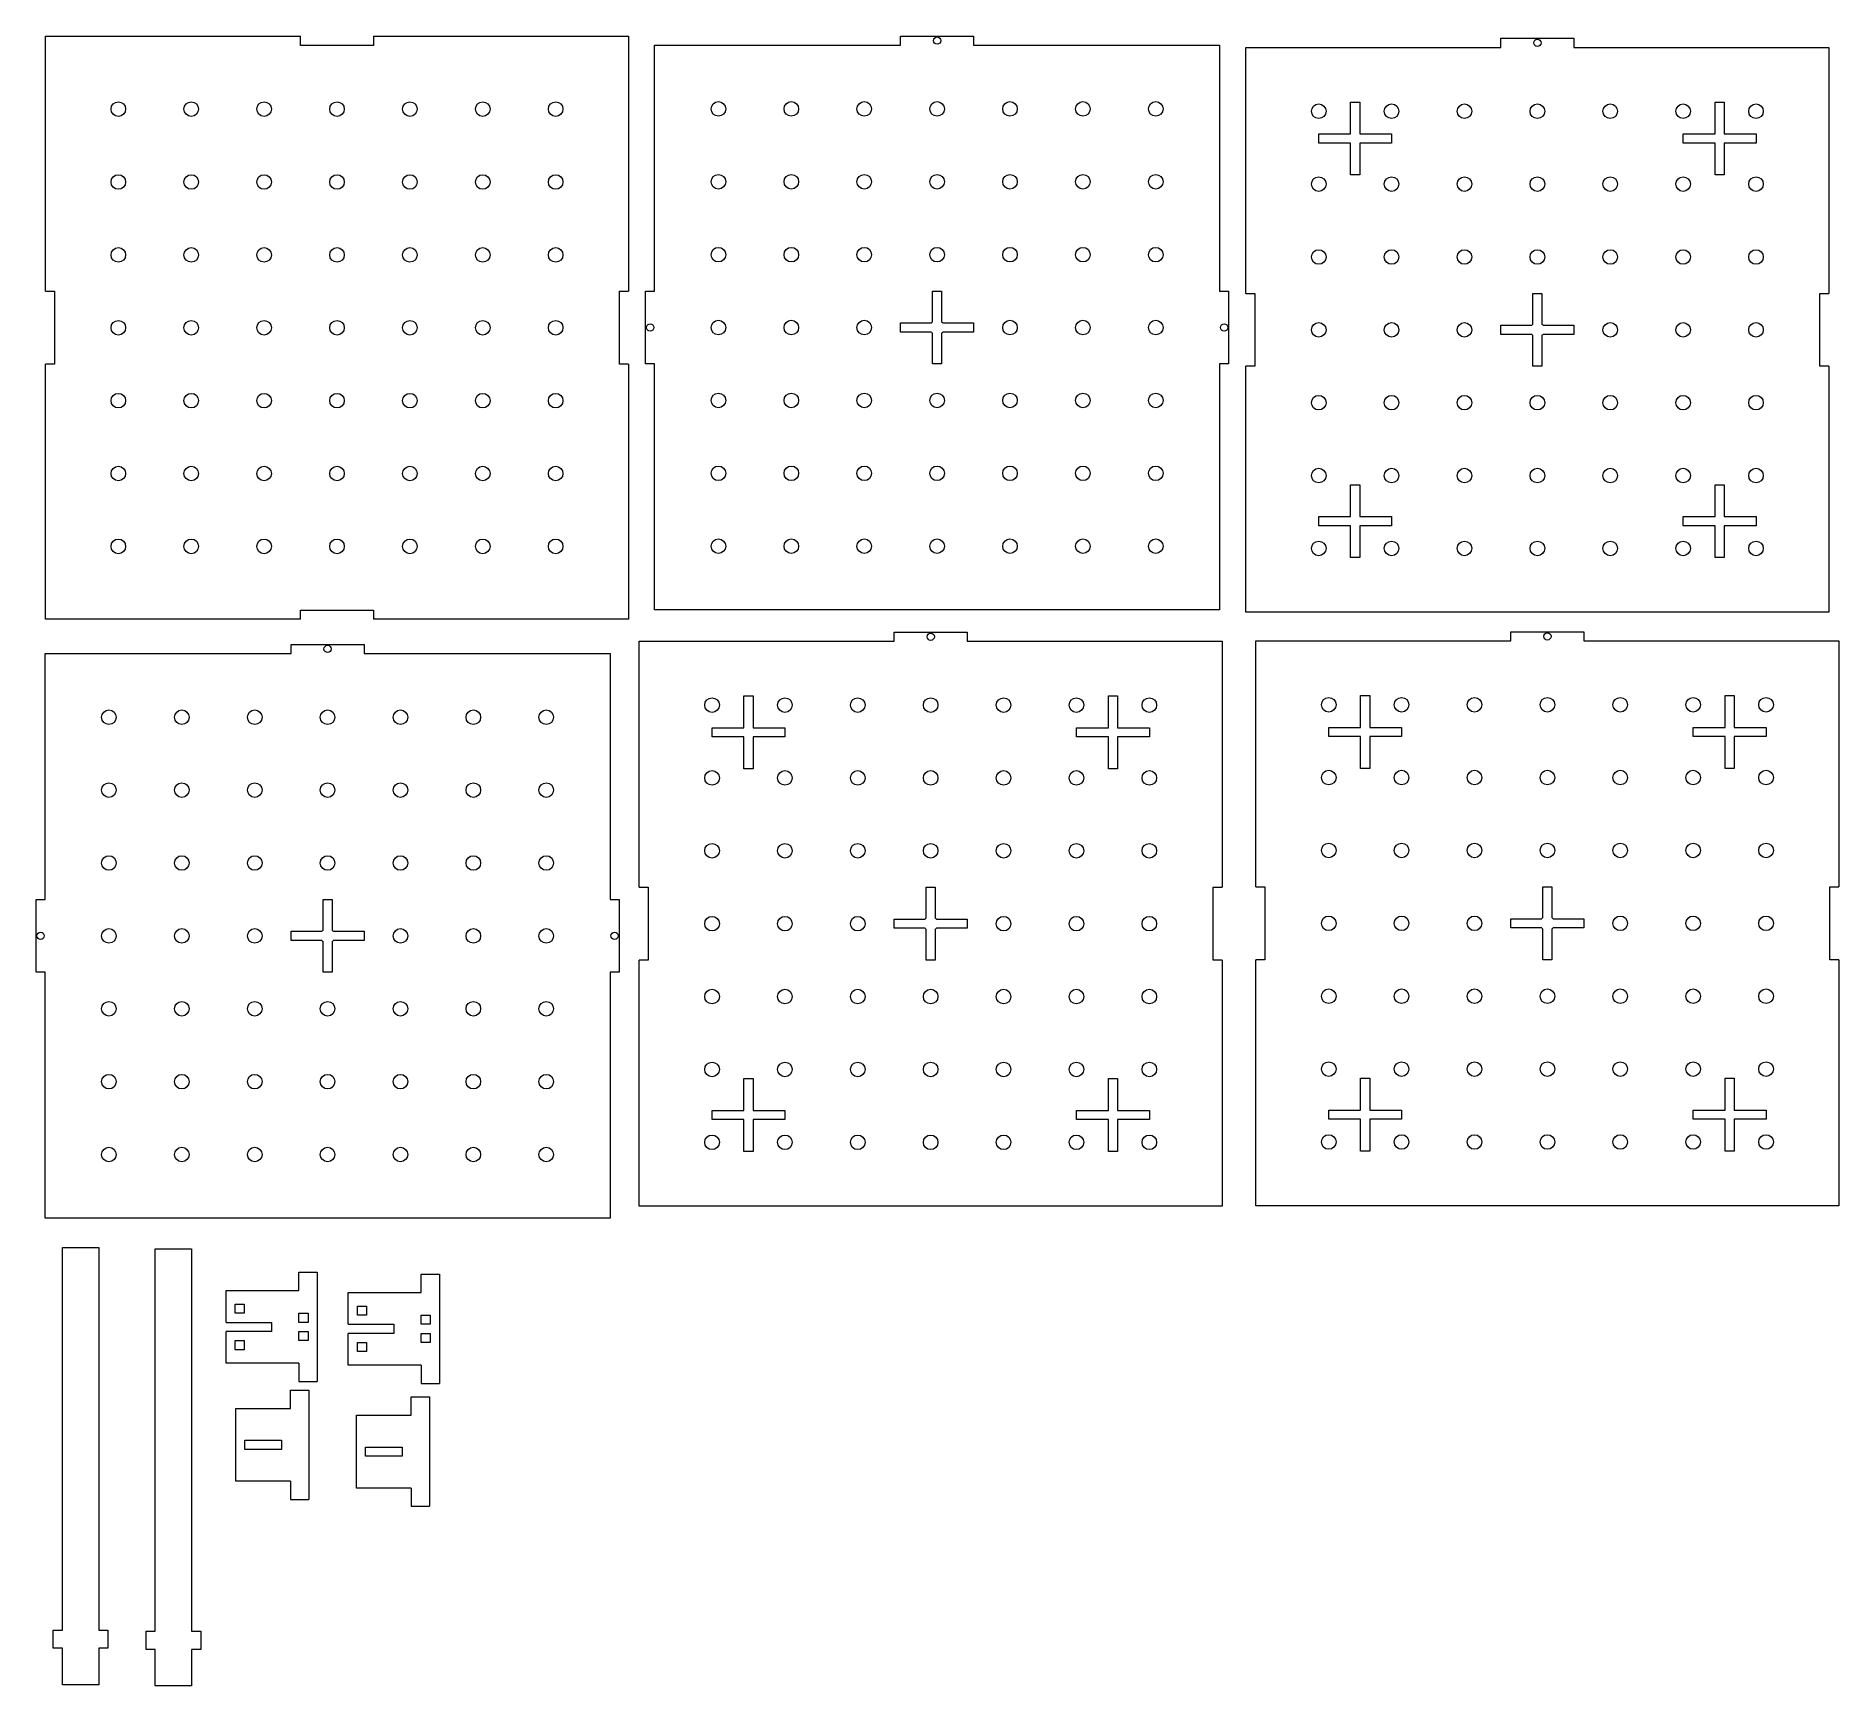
# Model space of a CAD drawing. Header units: millimetres. Extents: x 35 to 1024, y 270 to 1176.
import ezdxf

# ---------------------------------------------------------------- set-up
doc = ezdxf.new("R2010")
doc.units = ezdxf.units.MM
doc.layers.add('VISIBLE', color=7, linetype='Continuous', lineweight=0)

msp = doc.modelspace()

# ---------------------------------------------------------------- linework, layer by layer
at = {"layer": 'VISIBLE'}
for p, q in [((40.23, 1035.82), (40.23, 1175.82)), ((40.23, 1175.82), (180.23, 1175.82)), ((180.23, 1170.82), (180.23, 1175.82)), ((220.23, 1170.82), (180.23, 1170.82)), ((220.23, 1175.82), (360.23, 1175.82)), ((220.23, 1175.82), (220.23, 1170.82)), ((360.23, 1175.82), (360.23, 1035.82)), ((374.56, 1170.93), (509.56, 1170.93)), ((374.56, 1035.93), (374.56, 1170.93)), ((509.56, 1175.93), (549.56, 1175.93)), ((509.56, 1170.93), (509.56, 1175.93)), ((549.56, 1175.93), (549.56, 1170.93)), ((549.56, 1170.93), (684.56, 1170.93)), ((684.56, 1170.93), (684.56, 1035.93)), ((698.99, 1169.68), (838.99, 1169.68)), ((698.99, 1034.68), (698.99, 1169.68)), ((838.99, 1174.68), (878.99, 1174.68)), ((838.99, 1169.68), (838.99, 1174.68)), ((878.99, 1174.68), (878.99, 1169.68)), ((878.99, 1169.68), (1018.99, 1169.68)), ((1018.99, 1169.68), (1018.99, 1034.68)), ((756.49, 1122.18), (756.49, 1139.68)), ((756.49, 1139.68), (761.49, 1139.68)), ((761.49, 1139.68), (761.49, 1122.18)), ((956.49, 1122.18), (956.49, 1139.68)), ((956.49, 1139.68), (961.49, 1139.68)), ((961.49, 1139.68), (961.49, 1122.18)), ((738.99, 1117.18), (738.99, 1122.18)), ((738.99, 1122.18), (756.49, 1122.18)), ((761.49, 1122.18), (778.99, 1122.18)), ((778.99, 1122.18), (778.99, 1117.18)), ((938.99, 1122.18), (956.49, 1122.18)), ((938.99, 1117.18), (938.99, 1122.18)), ((961.49, 1122.18), (978.99, 1122.18)), ((978.99, 1122.18), (978.99, 1117.18)), ((756.49, 1117.18), (738.99, 1117.18)), ((756.49, 1099.68), (756.49, 1117.18)), ((778.99, 1117.18), (761.49, 1117.18)), ((761.49, 1117.18), (761.49, 1099.68)), ((956.49, 1117.18), (938.99, 1117.18)), ((956.49, 1099.68), (956.49, 1117.18)), ((978.99, 1117.18), (961.49, 1117.18)), ((961.49, 1117.18), (961.49, 1099.68)), ((761.49, 1099.68), (756.49, 1099.68)), ((961.49, 1099.68), (956.49, 1099.68)), ((40.23, 1035.82), (45.23, 1035.82)), ((45.23, 1035.82), (45.23, 995.82)), ((355.23, 1035.82), (360.23, 1035.82)), ((355.23, 995.82), (355.23, 1035.82)), ((369.56, 995.93), (369.56, 1035.93)), ((369.56, 1035.93), (374.56, 1035.93)), ((527.06, 1019.05), (527.06, 1035.93)), ((527.06, 1035.93), (532.06, 1035.93)), ((532.06, 1035.93), (532.06, 1019.05)), ((684.56, 1035.93), (689.56, 1035.93)), ((689.56, 1035.93), (689.56, 995.93)), ((698.99, 1034.68), (703.99, 1034.68)), ((703.99, 1034.68), (703.99, 994.68)), ((856.49, 1017.8), (856.49, 1034.68)), ((856.49, 1034.68), (861.49, 1034.68)), ((861.49, 1034.68), (861.49, 1017.8)), ((1013.99, 994.68), (1013.99, 1034.68)), ((1013.99, 1034.68), (1018.99, 1034.68)), ((509.56, 1013.43), (509.56, 1018.43)), ((509.56, 1018.43), (526.44, 1018.43)), ((526.44, 1013.43), (509.56, 1013.43)), ((527.06, 995.93), (527.06, 1012.81)), ((532.06, 1012.81), (532.06, 995.93)), ((532.69, 1018.43), (549.56, 1018.43)), ((549.56, 1013.43), (532.69, 1013.43)), ((549.56, 1018.43), (549.56, 1013.43)), ((838.99, 1012.18), (838.99, 1017.18)), ((838.99, 1017.18), (855.86, 1017.18)), ((855.86, 1012.18), (838.99, 1012.18)), ((856.49, 994.68), (856.49, 1011.56)), ((861.49, 1011.56), (861.49, 994.68)), ((862.11, 1017.18), (878.99, 1017.18)), ((878.99, 1012.18), (862.11, 1012.18)), ((878.99, 1017.18), (878.99, 1012.18)), ((40.23, 855.82), (40.23, 995.82)), ((45.23, 995.82), (40.23, 995.82)), ((360.23, 995.82), (355.23, 995.82)), ((360.23, 995.82), (360.23, 855.82)), ((374.56, 995.93), (369.56, 995.93)), ((374.56, 860.93), (374.56, 995.93)), ((532.06, 995.93), (527.06, 995.93)), ((684.56, 995.93), (684.56, 860.93)), ((689.56, 995.93), (684.56, 995.93)), ((703.99, 994.68), (698.99, 994.68)), ((698.99, 859.68), (698.99, 994.68)), ((861.49, 994.68), (856.49, 994.68)), ((1018.99, 994.68), (1013.99, 994.68)), ((1018.99, 994.68), (1018.99, 859.68)), ((756.49, 912.18), (756.49, 929.68)), ((756.49, 929.68), (761.49, 929.68)), ((761.49, 929.68), (761.49, 912.18)), ((956.49, 912.18), (956.49, 929.68)), ((956.49, 929.68), (961.49, 929.68)), ((961.49, 929.68), (961.49, 912.18)), ((738.99, 907.18), (738.99, 912.18)), ((738.99, 912.18), (756.49, 912.18)), ((761.49, 912.18), (778.99, 912.18)), ((778.99, 912.18), (778.99, 907.18)), ((938.99, 912.18), (956.49, 912.18)), ((938.99, 907.18), (938.99, 912.18)), ((961.49, 912.18), (978.99, 912.18)), ((978.99, 912.18), (978.99, 907.18)), ((756.49, 907.18), (738.99, 907.18)), ((756.49, 889.68), (756.49, 907.18)), ((761.49, 907.18), (761.49, 889.68)), ((778.99, 907.18), (761.49, 907.18)), ((956.49, 907.18), (938.99, 907.18)), ((956.49, 889.68), (956.49, 907.18)), ((961.49, 907.18), (961.49, 889.68)), ((978.99, 907.18), (961.49, 907.18)), ((761.49, 889.68), (756.49, 889.68)), ((961.49, 889.68), (956.49, 889.68)), ((180.23, 855.82), (180.23, 860.82)), ((180.23, 860.82), (220.23, 860.82)), ((220.23, 860.82), (220.23, 855.82)), ((684.56, 860.93), (374.56, 860.93)), ((180.23, 855.82), (40.23, 855.82)), ((360.23, 855.82), (220.23, 855.82)), ((1018.99, 859.68), (698.99, 859.68)), ((175.07, 837.03), (175.07, 842.03)), ((175.07, 842.03), (215.07, 842.03)), ((215.07, 842.03), (215.07, 837.03)), ((366.05, 843.72), (506.05, 843.72)), ((366.05, 708.72), (366.05, 843.72)), ((506.05, 848.72), (546.05, 848.72)), ((506.05, 843.72), (506.05, 848.72)), ((546.05, 848.72), (546.05, 843.72)), ((546.05, 843.72), (686.05, 843.72)), ((686.05, 843.72), (686.05, 708.72)), ((704.48, 843.91), (844.48, 843.91)), ((704.48, 708.91), (704.48, 843.91)), ((844.48, 848.91), (884.48, 848.91)), ((844.48, 843.91), (844.48, 848.91)), ((884.48, 848.91), (884.48, 843.91)), ((884.48, 843.91), (1024.48, 843.91)), ((1024.48, 843.91), (1024.48, 708.91)), ((40.07, 837.03), (175.07, 837.03)), ((40.07, 702.03), (40.07, 837.03)), ((215.07, 837.03), (350.07, 837.03)), ((350.07, 837.03), (350.07, 702.03)), ((423.55, 813.72), (428.55, 813.72)), ((423.55, 796.22), (423.55, 813.72)), ((428.55, 813.72), (428.55, 796.22)), ((623.55, 796.22), (623.55, 813.72)), ((623.55, 813.72), (628.55, 813.72)), ((628.55, 813.72), (628.55, 796.22)), ((761.98, 796.41), (761.98, 813.91)), ((761.98, 813.91), (766.98, 813.91)), ((766.98, 813.91), (766.98, 796.41)), ((961.98, 796.41), (961.98, 813.91)), ((961.98, 813.91), (966.98, 813.91)), ((966.98, 813.91), (966.98, 796.41)), ((406.05, 791.22), (406.05, 796.22)), ((406.05, 796.22), (423.55, 796.22)), ((428.55, 796.22), (446.05, 796.22)), ((446.05, 796.22), (446.05, 791.22)), ((606.05, 796.22), (623.55, 796.22)), ((606.05, 791.22), (606.05, 796.22)), ((628.55, 796.22), (646.05, 796.22)), ((646.05, 796.22), (646.05, 791.22)), ((744.48, 791.41), (744.48, 796.41)), ((744.48, 796.41), (761.98, 796.41)), ((766.98, 796.41), (784.48, 796.41)), ((784.48, 796.41), (784.48, 791.41)), ((944.48, 796.41), (961.98, 796.41)), ((944.48, 791.41), (944.48, 796.41)), ((966.98, 796.41), (984.48, 796.41)), ((984.48, 796.41), (984.48, 791.41)), ((423.55, 791.22), (406.05, 791.22)), ((423.55, 773.72), (423.55, 791.22)), ((446.05, 791.22), (428.55, 791.22)), ((428.55, 791.22), (428.55, 773.72)), ((623.55, 791.22), (606.05, 791.22)), ((623.55, 773.72), (623.55, 791.22)), ((646.05, 791.22), (628.55, 791.22)), ((628.55, 791.22), (628.55, 773.72)), ((761.98, 791.41), (744.48, 791.41)), ((761.98, 773.91), (761.98, 791.41)), ((784.48, 791.41), (766.98, 791.41)), ((766.98, 791.41), (766.98, 773.91)), ((961.98, 791.41), (944.48, 791.41)), ((961.98, 773.91), (961.98, 791.41)), ((984.48, 791.41), (966.98, 791.41)), ((966.98, 791.41), (966.98, 773.91)), ((428.55, 773.72), (423.55, 773.72)), ((628.55, 773.72), (623.55, 773.72)), ((766.98, 773.91), (761.98, 773.91)), ((966.98, 773.91), (961.98, 773.91)), ((366.05, 708.72), (371.05, 708.72)), ((371.05, 708.72), (371.05, 668.72)), ((523.55, 708.72), (528.55, 708.72)), ((523.55, 691.84), (523.55, 708.72)), ((528.55, 708.72), (528.55, 691.84)), ((681.05, 668.72), (681.05, 708.72)), ((681.05, 708.72), (686.05, 708.72)), ((704.48, 708.91), (709.48, 708.91)), ((709.48, 708.91), (709.48, 668.91)), ((861.98, 692.03), (861.98, 708.91)), ((861.98, 708.91), (866.98, 708.91)), ((866.98, 708.91), (866.98, 692.03)), ((1019.48, 668.91), (1019.48, 708.91)), ((1019.48, 708.91), (1024.48, 708.91)), ((35.07, 702.03), (40.07, 702.03)), ((35.07, 662.03), (35.07, 702.03)), ((192.57, 702.03), (197.57, 702.03)), ((192.57, 685.16), (192.57, 702.03)), ((197.57, 702.03), (197.57, 685.16)), ((350.07, 702.03), (355.07, 702.03)), ((355.07, 702.03), (355.07, 662.03)), ((175.07, 684.53), (191.95, 684.53)), ((175.07, 679.53), (175.07, 684.53)), ((198.19, 684.53), (215.07, 684.53)), ((215.07, 684.53), (215.07, 679.53)), ((506.05, 686.22), (506.05, 691.22)), ((506.05, 691.22), (522.93, 691.22)), ((522.93, 686.22), (506.05, 686.22)), ((523.55, 668.72), (523.55, 685.6)), ((528.55, 685.6), (528.55, 668.72)), ((529.17, 691.22), (546.05, 691.22)), ((546.05, 686.22), (529.17, 686.22)), ((546.05, 691.22), (546.05, 686.22)), ((844.48, 686.41), (844.48, 691.41)), ((844.48, 691.41), (861.36, 691.41)), ((861.36, 686.41), (844.48, 686.41)), ((861.98, 668.91), (861.98, 685.78)), ((866.98, 685.78), (866.98, 668.91)), ((867.61, 691.41), (884.48, 691.41)), ((884.48, 686.41), (867.61, 686.41)), ((884.48, 691.41), (884.48, 686.41)), ((191.95, 679.53), (175.07, 679.53)), ((192.57, 662.03), (192.57, 678.91)), ((197.57, 678.91), (197.57, 662.03)), ((215.07, 679.53), (198.19, 679.53)), ((366.05, 533.72), (366.05, 668.72)), ((371.05, 668.72), (366.05, 668.72)), ((528.55, 668.72), (523.55, 668.72)), ((686.05, 668.72), (681.05, 668.72)), ((686.05, 668.72), (686.05, 533.72)), ((709.48, 668.91), (704.48, 668.91)), ((704.48, 533.91), (704.48, 668.91)), ((866.98, 668.91), (861.98, 668.91)), ((1024.48, 668.91), (1019.48, 668.91)), ((1024.48, 668.91), (1024.48, 533.91)), ((40.07, 662.03), (35.07, 662.03)), ((40.07, 527.03), (40.07, 662.03)), ((197.57, 662.03), (192.57, 662.03)), ((355.07, 662.03), (350.07, 662.03)), ((350.07, 662.03), (350.07, 527.03)), ((423.55, 603.72), (428.55, 603.72)), ((423.55, 586.22), (423.55, 603.72)), ((428.55, 603.72), (428.55, 586.22)), ((623.55, 603.72), (628.55, 603.72)), ((623.55, 586.22), (623.55, 603.72)), ((628.55, 603.72), (628.55, 586.22)), ((761.98, 586.41), (761.98, 603.91)), ((761.98, 603.91), (766.98, 603.91)), ((766.98, 603.91), (766.98, 586.41)), ((961.98, 586.41), (961.98, 603.91)), ((961.98, 603.91), (966.98, 603.91)), ((966.98, 603.91), (966.98, 586.41)), ((406.05, 581.22), (406.05, 586.22)), ((406.05, 586.22), (423.55, 586.22)), ((428.55, 586.22), (446.05, 586.22)), ((446.05, 586.22), (446.05, 581.22)), ((606.05, 586.22), (623.55, 586.22)), ((606.05, 581.22), (606.05, 586.22)), ((628.55, 586.22), (646.05, 586.22)), ((646.05, 586.22), (646.05, 581.22)), ((744.48, 581.41), (744.48, 586.41)), ((744.48, 586.41), (761.98, 586.41)), ((766.98, 586.41), (784.48, 586.41)), ((784.48, 586.41), (784.48, 581.41)), ((944.48, 586.41), (961.98, 586.41)), ((944.48, 581.41), (944.48, 586.41)), ((966.98, 586.41), (984.48, 586.41)), ((984.48, 586.41), (984.48, 581.41)), ((423.55, 581.22), (406.05, 581.22)), ((423.55, 563.72), (423.55, 581.22)), ((428.55, 581.22), (428.55, 563.72)), ((446.05, 581.22), (428.55, 581.22)), ((623.55, 581.22), (606.05, 581.22)), ((623.55, 563.72), (623.55, 581.22)), ((628.55, 581.22), (628.55, 563.72)), ((646.05, 581.22), (628.55, 581.22)), ((761.98, 581.41), (744.48, 581.41)), ((761.98, 563.91), (761.98, 581.41)), ((766.98, 581.41), (766.98, 563.91)), ((784.48, 581.41), (766.98, 581.41)), ((961.98, 581.41), (944.48, 581.41)), ((961.98, 563.91), (961.98, 581.41)), ((966.98, 581.41), (966.98, 563.91)), ((984.48, 581.41), (966.98, 581.41)), ((428.55, 563.72), (423.55, 563.72)), ((628.55, 563.72), (623.55, 563.72)), ((766.98, 563.91), (761.98, 563.91)), ((966.98, 563.91), (961.98, 563.91)), ((350.07, 527.03), (40.07, 527.03)), ((686.05, 533.72), (366.05, 533.72)), ((1024.48, 533.91), (704.48, 533.91)), ((49.55, 301), (49.55, 511)), ((49.55, 511), (69.55, 511)), ((69.55, 511), (69.55, 301)), ((100.44, 300.33), (100.44, 510.33)), ((100.44, 510.33), (120.44, 510.33)), ((120.44, 510.33), (120.44, 300.33)), ((179.33, 487.41), (179.33, 497.41)), ((179.33, 497.41), (189.33, 497.41)), ((189.33, 497.41), (189.33, 437.41)), ((246.43, 486.36), (246.43, 496.36)), ((246.43, 496.36), (256.43, 496.36)), ((256.43, 496.36), (256.43, 436.36)), ((139.33, 469.91), (139.33, 487.41)), ((139.33, 487.41), (179.33, 487.41)), ((206.43, 468.86), (206.43, 486.36)), ((206.43, 486.36), (246.43, 486.36)), ((144.33, 479.91), (149.33, 479.91)), ((144.33, 474.91), (144.33, 479.91)), ((149.33, 479.91), (149.33, 474.91)), ((211.43, 478.86), (216.43, 478.86)), ((211.43, 473.86), (211.43, 478.86)), ((216.43, 478.86), (216.43, 473.86)), ((139.33, 469.91), (164.33, 469.91)), ((149.33, 474.91), (144.33, 474.91)), ((164.33, 469.91), (164.33, 464.91)), ((179.33, 474.91), (184.33, 474.91)), ((179.33, 469.91), (179.33, 474.91)), ((184.33, 469.91), (179.33, 469.91)), ((184.33, 474.91), (184.33, 469.91)), ((206.43, 468.86), (231.43, 468.86)), ((216.43, 473.86), (211.43, 473.86)), ((231.43, 468.86), (231.43, 463.86)), ((246.43, 473.86), (251.43, 473.86)), ((246.43, 468.86), (246.43, 473.86)), ((251.43, 468.86), (246.43, 468.86)), ((251.43, 473.86), (251.43, 468.86)), ((139.33, 447.41), (139.33, 464.91)), ((164.33, 464.91), (139.33, 464.91)), ((144.33, 459.91), (149.33, 459.91)), ((144.33, 454.91), (144.33, 459.91)), ((149.33, 459.91), (149.33, 454.91)), ((179.33, 464.91), (184.33, 464.91)), ((179.33, 459.91), (179.33, 464.91)), ((184.33, 459.91), (179.33, 459.91)), ((184.33, 464.91), (184.33, 459.91)), ((206.43, 446.36), (206.43, 463.86)), ((231.43, 463.86), (206.43, 463.86)), ((211.43, 458.86), (216.43, 458.86)), ((211.43, 453.86), (211.43, 458.86)), ((216.43, 458.86), (216.43, 453.86)), ((246.43, 463.86), (251.43, 463.86)), ((246.43, 458.86), (246.43, 463.86)), ((251.43, 458.86), (246.43, 458.86)), ((251.43, 463.86), (251.43, 458.86)), ((179.33, 447.41), (139.33, 447.41)), ((149.33, 454.91), (144.33, 454.91)), ((179.33, 447.41), (179.33, 437.41)), ((246.43, 446.36), (206.43, 446.36)), ((216.43, 453.86), (211.43, 453.86)), ((246.43, 446.36), (246.43, 436.36)), ((179.33, 437.41), (189.33, 437.41)), ((246.43, 436.36), (256.43, 436.36)), ((174.71, 432.66), (184.71, 432.66)), ((174.71, 422.66), (174.71, 432.66)), ((184.71, 432.66), (184.71, 372.66)), ((240.95, 428.95), (250.95, 428.95)), ((240.95, 418.95), (240.95, 428.95)), ((250.95, 428.95), (250.95, 368.95)), ((144.71, 422.66), (174.71, 422.66)), ((144.71, 382.66), (144.71, 422.66)), ((210.95, 418.95), (240.95, 418.95)), ((210.95, 378.95), (210.95, 418.95)), ((149.71, 400.16), (149.71, 405.16)), ((149.71, 405.16), (169.71, 405.16)), ((169.71, 400.16), (149.71, 400.16)), ((169.71, 405.16), (169.71, 400.16)), ((215.95, 396.45), (215.95, 401.45)), ((215.95, 401.45), (235.95, 401.45)), ((235.95, 396.45), (215.95, 396.45)), ((235.95, 401.45), (235.95, 396.45)), ((174.71, 382.66), (144.71, 382.66)), ((174.71, 382.66), (174.71, 372.66)), ((240.95, 378.95), (210.95, 378.95)), ((240.95, 378.95), (240.95, 368.95)), ((174.71, 372.66), (184.71, 372.66)), ((240.95, 368.95), (250.95, 368.95)), ((44.55, 301), (49.55, 301)), ((44.55, 291), (44.55, 301)), ((69.55, 301), (74.55, 301)), ((74.55, 301), (74.55, 291)), ((95.44, 300.33), (100.44, 300.33)), ((95.44, 290.33), (95.44, 300.33)), ((120.44, 300.33), (125.44, 300.33)), ((125.44, 300.33), (125.44, 290.33)), ((49.55, 291), (44.55, 291)), ((49.55, 271), (49.55, 291)), ((69.55, 291), (69.55, 271)), ((74.55, 291), (69.55, 291)), ((100.44, 290.33), (95.44, 290.33)), ((100.44, 270.33), (100.44, 290.33)), ((120.44, 290.33), (120.44, 270.33)), ((125.44, 290.33), (120.44, 290.33)), ((69.55, 271), (49.55, 271)), ((120.44, 270.33), (100.44, 270.33))]:
    msp.add_line(p, q, dxfattribs=at)
for centre, radius in [((529.56, 1173.43), 2), ((858.99, 1172.18), 2), ((80.23, 1135.82), 4), ((120.23, 1135.82), 4), ((160.23, 1135.82), 4), ((200.23, 1135.82), 4), ((240.23, 1135.82), 4), ((280.23, 1135.82), 4), ((320.23, 1135.82), 4), ((409.56, 1135.93), 4), ((449.56, 1135.93), 4), ((489.56, 1135.93), 4), ((529.56, 1135.93), 4), ((569.56, 1135.93), 4), ((609.56, 1135.93), 4), ((649.56, 1135.93), 4), ((738.99, 1134.68), 4), ((778.99, 1134.68), 4), ((818.99, 1134.68), 4), ((858.99, 1134.68), 4), ((898.99, 1134.68), 4), ((938.99, 1134.68), 4), ((978.99, 1134.68), 4), ((80.23, 1095.82), 4), ((120.23, 1095.82), 4), ((160.23, 1095.82), 4), ((200.23, 1095.82), 4), ((240.23, 1095.82), 4), ((280.23, 1095.82), 4), ((320.23, 1095.82), 4), ((409.56, 1095.93), 4), ((449.56, 1095.93), 4), ((489.56, 1095.93), 4), ((529.56, 1095.93), 4), ((569.56, 1095.93), 4), ((609.56, 1095.93), 4), ((649.56, 1095.93), 4), ((738.99, 1094.68), 4), ((778.99, 1094.68), 4), ((818.99, 1094.68), 4), ((858.99, 1094.68), 4), ((898.99, 1094.68), 4), ((938.99, 1094.68), 4), ((978.99, 1094.68), 4), ((80.23, 1055.82), 4), ((120.23, 1055.82), 4), ((160.23, 1055.82), 4), ((200.23, 1055.82), 4), ((240.23, 1055.82), 4), ((280.23, 1055.82), 4), ((320.23, 1055.82), 4), ((409.56, 1055.93), 4), ((449.56, 1055.93), 4), ((489.56, 1055.93), 4), ((529.56, 1055.93), 4), ((569.56, 1055.93), 4), ((609.56, 1055.93), 4), ((649.56, 1055.93), 4), ((738.99, 1054.68), 4), ((778.99, 1054.68), 4), ((818.99, 1054.68), 4), ((858.99, 1054.68), 4), ((898.99, 1054.68), 4), ((938.99, 1054.68), 4), ((978.99, 1054.68), 4), ((80.23, 1015.82), 4), ((120.23, 1015.82), 4), ((160.23, 1015.82), 4), ((200.23, 1015.82), 4), ((240.23, 1015.82), 4), ((280.23, 1015.82), 4), ((320.23, 1015.82), 4), ((409.56, 1015.93), 4), ((449.56, 1015.93), 4), ((489.56, 1015.93), 4), ((569.56, 1015.93), 4), ((609.56, 1015.93), 4), ((649.56, 1015.93), 4), ((372.06, 1015.93), 2), ((687.06, 1015.93), 2), ((738.99, 1014.68), 4), ((778.99, 1014.68), 4), ((818.99, 1014.68), 4), ((898.99, 1014.68), 4), ((938.99, 1014.68), 4), ((978.99, 1014.68), 4), ((80.23, 975.82), 4), ((120.23, 975.82), 4), ((160.23, 975.82), 4), ((200.23, 975.82), 4), ((240.23, 975.82), 4), ((280.23, 975.82), 4), ((320.23, 975.82), 4), ((409.56, 975.93), 4), ((449.56, 975.93), 4), ((489.56, 975.93), 4), ((529.56, 975.93), 4), ((569.56, 975.93), 4), ((609.56, 975.93), 4), ((649.56, 975.93), 4), ((738.99, 974.68), 4), ((778.99, 974.68), 4), ((818.99, 974.68), 4), ((858.99, 974.68), 4), ((898.99, 974.68), 4), ((938.99, 974.68), 4), ((978.99, 974.68), 4), ((80.23, 935.82), 4), ((120.23, 935.82), 4), ((160.23, 935.82), 4), ((200.23, 935.82), 4), ((240.23, 935.82), 4), ((280.23, 935.82), 4), ((320.23, 935.82), 4), ((409.56, 935.93), 4), ((449.56, 935.93), 4), ((489.56, 935.93), 4), ((529.56, 935.93), 4), ((569.56, 935.93), 4), ((609.56, 935.93), 4), ((649.56, 935.93), 4), ((738.99, 934.68), 4), ((778.99, 934.68), 4), ((818.99, 934.68), 4), ((858.99, 934.68), 4), ((898.99, 934.68), 4), ((938.99, 934.68), 4), ((978.99, 934.68), 4), ((80.23, 895.82), 4), ((120.23, 895.82), 4), ((160.23, 895.82), 4), ((200.23, 895.82), 4), ((240.23, 895.82), 4), ((280.23, 895.82), 4), ((320.23, 895.82), 4), ((409.56, 895.93), 4), ((449.56, 895.93), 4), ((489.56, 895.93), 4), ((529.56, 895.93), 4), ((569.56, 895.93), 4), ((609.56, 895.93), 4), ((649.56, 895.93), 4), ((738.99, 894.68), 4), ((778.99, 894.68), 4), ((818.99, 894.68), 4), ((858.99, 894.68), 4), ((898.99, 894.68), 4), ((938.99, 894.68), 4), ((978.99, 894.68), 4), ((195.07, 839.53), 2), ((526.05, 846.22), 2), ((864.48, 846.41), 2), ((406.05, 808.72), 4), ((446.05, 808.72), 4), ((486.05, 808.72), 4), ((526.05, 808.72), 4), ((566.05, 808.72), 4), ((606.05, 808.72), 4), ((646.05, 808.72), 4), ((744.48, 808.91), 4), ((784.48, 808.91), 4), ((824.48, 808.91), 4), ((864.48, 808.91), 4), ((904.48, 808.91), 4), ((944.48, 808.91), 4), ((984.48, 808.91), 4), ((75.07, 802.03), 4), ((115.07, 802.03), 4), ((155.07, 802.03), 4), ((195.07, 802.03), 4), ((235.07, 802.03), 4), ((275.07, 802.03), 4), ((315.07, 802.03), 4), ((406.05, 768.72), 4), ((446.05, 768.72), 4), ((486.05, 768.72), 4), ((526.05, 768.72), 4), ((566.05, 768.72), 4), ((606.05, 768.72), 4), ((646.05, 768.72), 4), ((744.48, 768.91), 4), ((784.48, 768.91), 4), ((824.48, 768.91), 4), ((864.48, 768.91), 4), ((904.48, 768.91), 4), ((944.48, 768.91), 4), ((984.48, 768.91), 4), ((75.07, 762.03), 4), ((115.07, 762.03), 4), ((155.07, 762.03), 4), ((195.07, 762.03), 4), ((235.07, 762.03), 4), ((275.07, 762.03), 4), ((315.07, 762.03), 4), ((406.05, 728.72), 4), ((446.05, 728.72), 4), ((486.05, 728.72), 4), ((526.05, 728.72), 4), ((566.05, 728.72), 4), ((606.05, 728.72), 4), ((646.05, 728.72), 4), ((744.48, 728.91), 4), ((784.48, 728.91), 4), ((824.48, 728.91), 4), ((864.48, 728.91), 4), ((904.48, 728.91), 4), ((944.48, 728.91), 4), ((984.48, 728.91), 4), ((75.07, 722.03), 4), ((115.07, 722.03), 4), ((155.07, 722.03), 4), ((195.07, 722.03), 4), ((235.07, 722.03), 4), ((275.07, 722.03), 4), ((315.07, 722.03), 4), ((406.05, 688.72), 4), ((446.05, 688.72), 4), ((486.05, 688.72), 4), ((566.05, 688.72), 4), ((606.05, 688.72), 4), ((646.05, 688.72), 4), ((744.48, 688.91), 4), ((784.48, 688.91), 4), ((824.48, 688.91), 4), ((904.48, 688.91), 4), ((944.48, 688.91), 4), ((984.48, 688.91), 4), ((37.57, 682.03), 2), ((75.07, 682.03), 4), ((115.07, 682.03), 4), ((155.07, 682.03), 4), ((235.07, 682.03), 4), ((275.07, 682.03), 4), ((315.07, 682.03), 4), ((352.57, 682.03), 2), ((75.07, 642.03), 4), ((115.07, 642.03), 4), ((155.07, 642.03), 4), ((195.07, 642.03), 4), ((235.07, 642.03), 4), ((275.07, 642.03), 4), ((315.07, 642.03), 4), ((406.05, 648.72), 4), ((446.05, 648.72), 4), ((486.05, 648.72), 4), ((526.05, 648.72), 4), ((566.05, 648.72), 4), ((606.05, 648.72), 4), ((646.05, 648.72), 4), ((744.48, 648.91), 4), ((784.48, 648.91), 4), ((824.48, 648.91), 4), ((864.48, 648.91), 4), ((904.48, 648.91), 4), ((944.48, 648.91), 4), ((984.48, 648.91), 4), ((75.07, 602.03), 4), ((115.07, 602.03), 4), ((155.07, 602.03), 4), ((195.07, 602.03), 4), ((235.07, 602.03), 4), ((275.07, 602.03), 4), ((315.07, 602.03), 4), ((406.05, 608.72), 4), ((446.05, 608.72), 4), ((486.05, 608.72), 4), ((526.05, 608.72), 4), ((566.05, 608.72), 4), ((606.05, 608.72), 4), ((646.05, 608.72), 4), ((744.48, 608.91), 4), ((784.48, 608.91), 4), ((824.48, 608.91), 4), ((864.48, 608.91), 4), ((904.48, 608.91), 4), ((944.48, 608.91), 4), ((984.48, 608.91), 4), ((75.07, 562.03), 4), ((115.07, 562.03), 4), ((155.07, 562.03), 4), ((195.07, 562.03), 4), ((235.07, 562.03), 4), ((275.07, 562.03), 4), ((315.07, 562.03), 4), ((406.05, 568.72), 4), ((446.05, 568.72), 4), ((486.05, 568.72), 4), ((526.05, 568.72), 4), ((566.05, 568.72), 4), ((606.05, 568.72), 4), ((646.05, 568.72), 4), ((744.48, 568.91), 4), ((784.48, 568.91), 4), ((824.48, 568.91), 4), ((864.48, 568.91), 4), ((904.48, 568.91), 4), ((944.48, 568.91), 4), ((984.48, 568.91), 4)]:
    msp.add_circle(centre, radius, dxfattribs=at)
for centre, start, end in [((529.56, 1015.93), 128.68219, 141.31781), ((529.56, 1015.93), 218.68219, 231.31781), ((529.56, 1015.93), 38.68219, 51.31781), ((529.56, 1015.93), 308.68219, 321.31781), ((858.99, 1014.68), 128.68219, 141.31781), ((858.99, 1014.68), 218.68219, 231.31781), ((858.99, 1014.68), 38.68219, 51.31781), ((858.99, 1014.68), 308.68219, 321.31781), ((195.07, 682.03), 128.68219, 141.31781), ((195.07, 682.03), 38.68219, 51.31781), ((526.05, 688.72), 128.68219, 141.31781), ((526.05, 688.72), 218.68219, 231.31781), ((526.05, 688.72), 38.68219, 51.31781), ((526.05, 688.72), 308.68219, 321.31781), ((864.48, 688.91), 128.68219, 141.31781), ((864.48, 688.91), 218.68219, 231.31781), ((864.48, 688.91), 38.68219, 51.31781), ((864.48, 688.91), 308.68219, 321.31781), ((195.07, 682.03), 218.68219, 231.31781), ((195.07, 682.03), 308.68219, 321.31781)]:
    msp.add_arc(centre, 4, start, end, dxfattribs=at)

doc.saveas('drawing.dxf')
